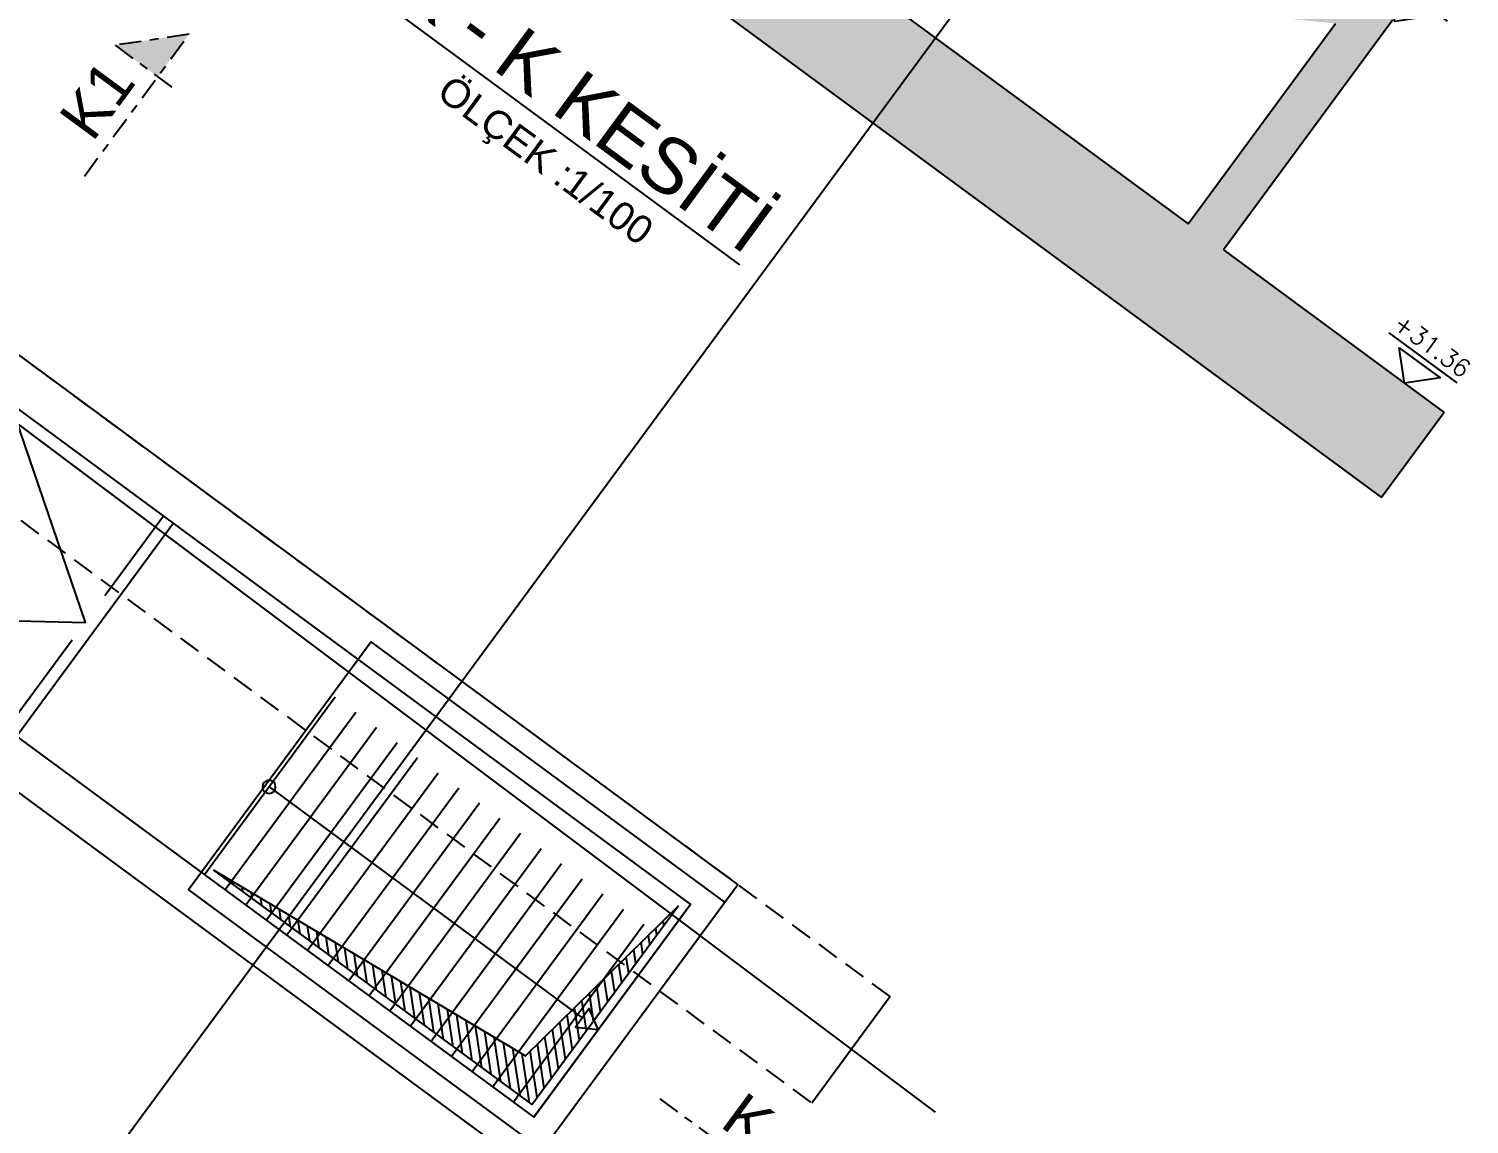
# Model space of a CAD drawing. Header units: millimetres. Extents: x 400392 to 401186, y 4543812 to 4544115.
# Drawn here: x 400753.24 to 400769.58, y 4544073.3 to 4544085.73 of the extents above; entities that cross this region are included whole.
import ezdxf
from ezdxf.enums import TextEntityAlignment as Align

# ---------------------------------------------------------------- set-up
doc = ezdxf.new("R2010")
doc.units = ezdxf.units.MM
for name, pattern in [('AKS', [3, 2.5, -0.25, 0, -0.25]), ('CENTER', [2, 1.25, -0.25, 0.25, -0.25]), ('CONTINU', [0]), ('HIDDEN', [0.375, 0.25, -0.125])]:
    doc.linetypes.add(name, pattern=pattern)
for name, color, linetype in [('aks prota', 2, 'AKS'), ('boşluk prota', 2, 'Continuous'), ('boşluk taraması prota', 252, 'Continuous'), ('kesit prota', 1, 'Continuous'), ('kesit tarama prota', 252, 'Continuous'), ('kiris prota', 6, 'Continuous'), ('kiriş prota', 6, 'Continuous'), ('kot prota', 4, 'Continuous'), ('merdiven prota', 2, 'Continuous'), ('metraj prota', 2, 'Continuous'), ('perde prota', 1, 'Continuous'), ('PRT-CST-rc_level', 6, 'Continuous'), ('PRT-CST-rc_levermark', 4, 'Continuous'), ('PRT-MI-ad_dim', 8, 'Continuous'), ('skesit prota', 7, 'Continuous'), ('t35 prota', 3, 'Continuous'), ('tkesit prota', 7, 'Continuous'), ('tplan prota', 7, 'Continuous'), ('ölçü prota', 4, 'Continuous')]:
    doc.layers.add(name, color=color, linetype=linetype)
doc.styles.add('Arial', font='Arial.ttf')
doc.styles.add('OLCU', font='romanstw.shx')

# ---------------------------------------------------------------- blocks, each defined once
blk = doc.blocks.new('*U59')
at = {"layer": 'metraj prota', "color": 4}
blk.add_lwpolyline([(-464.0376563626767, 9.65927714233395e-06), (-441.5376563626767, 12.99039071604332), (-441.5376563626767, -12.99037139748995)], close=True, dxfattribs=at)
blk.add_lwpolyline([(0, 0), (-441.5376563626767, 7.876567678258171e-06)], dxfattribs=at)
blk.add_circle((0, -7.319449650822207e-07), 7.5, dxfattribs=at)
blk = doc.blocks.new('KOTK5')
at = {"layer": 'PRT-CST-rc_levermark'}
blk.add_line((216.6666666667443, 160), (-213.3333333332557, 160), dxfattribs=at)
blk.add_lwpolyline([(130, 130), (-130, 130), (0, 0)], close=True, dxfattribs=at)
at = {"layer": 'PRT-CST-rc_level', "style": 'OLCU'}
blk.add_attdef('000.00', text='', height=90, dxfattribs=at).set_placement((0, 193.1381784435362), align=Align.CENTER)
blk = doc.blocks.new('K-K Kesiti')
at = {"layer": 'boşluk taraması prota', "ltscale": 2}
h = blk.add_hatch(dxfattribs=at)
h.set_pattern_fill('ANSI31', color=256, scale=0.03, angle=126.0000000000027, style=0)
h.set_pattern_definition([(135.0000000000077, (401472.2109175122, 4543961.727089035), (-0.06735192090800955, -0.06735192090802775), [])])
h.paths.add_polyline_path([(401468.5405998649, 4543989.65001023), (401468.5405998648, 4543986.84861333), (401464.0579094023, 4543986.84861333), (401468.1504417192, 4543987.249429394)])
at = {"layer": 'kesit tarama prota'}
h = blk.add_hatch(color=256, dxfattribs=at)
h.dxf.hatch_style = 1
h.paths.add_polyline_path([(401472.2185555315, 4543999.307138099), (401469.1105998647, 4543999.307138099), (401469.1105998647, 4544002.5471381), (401468.6107228913, 4544002.5471381), (401468.6103474704, 4544002.3601381), (401468.3203473842, 4544002.3601381), (401468.3203473842, 4544002.190138099), (401468.030347298, 4544002.190138099), (401468.030347298, 4544002.020138099), (401467.7403472118, 4544002.020138099), (401467.7403472118, 4544001.850138099), (401467.4503471258, 4544001.850138099), (401467.4503471258, 4544001.680138099), (401467.1603470396, 4544001.680138099), (401467.1603470396, 4544001.510138099), (401466.8703469534, 4544001.510138099), (401466.8703469534, 4544001.340138099), (401466.5803468672, 4544001.340138099), (401466.5803468672, 4544001.170138099), (401466.2903467811, 4544001.170138099), (401466.2903467811, 4544001.000138099), (401466.000346695, 4544001.000138099), (401466.000346695, 4544000.830138099), (401465.7103466088, 4544000.830138099), (401465.7103466088, 4544000.660138099), (401465.4203465226, 4544000.660138099), (401465.4203465226, 4544000.4901381), (401465.1303464365, 4544000.4901381), (401465.1303464365, 4544000.3201381), (401464.8403463503, 4544000.3201381), (401464.8403463503, 4544000.150138099), (401464.5503462641, 4544000.150138099), (401464.5503462641, 4543999.980138099), (401464.260346178, 4543999.980138099), (401464.260346178, 4543999.810138099), (401463.9703460919, 4543999.810138099), (401463.9703460919, 4543999.640138099), (401460.7399401229, 4543999.640138099), (401460.7399401229, 4543999.470138099), (401460.4499400367, 4543999.470138099), (401460.4499400367, 4543999.300138099), (401460.1599399506, 4543999.300138099), (401460.1599399506, 4543999.130138099), (401459.8699398644, 4543999.130138099), (401459.8699398644, 4543998.960138099), (401459.5799397783, 4543998.960138099), (401459.5799397783, 4543998.790138099), (401459.2899396921, 4543998.790138099), (401459.2899396921, 4543998.620138099), (401458.9999396059, 4543998.620138099), (401458.9999396059, 4543998.450138099), (401455.9299386939, 4543998.450138099), (401455.9299386939, 4544000.747138099), (401459.0658182795, 4544000.747138099), (401461.3481126884, 4544002.0471381), (401463.9579094022, 4544002.0471381), (401463.9579094022, 4544002.5471381), (401461.2121918212, 4544002.5471381), (401458.9298974123, 4544001.247138099), (401455.4299386939, 4544001.247138099), (401455.4299386939, 4543999.307138099), (401453.2251672366, 4543999.307138099), (401453.2251672366, 4543998.107138099), (401472.2185555315, 4543998.107138099)])
h.paths.add_polyline_path([(401463.7977633355, 4543999.307138099), (401468.6105998649, 4544002.128455226), (401468.6105998649, 4543999.307138099)], flags=16)
h = blk.add_hatch(color=256, dxfattribs=at)
h.dxf.hatch_style = 1
h.paths.add_polyline_path([(401457.6060436763, 4543993.719973871), (401458.2060436762, 4543994.319973871), (401458.2060436762, 4543993.719973871)])
at = {"layer": 'aks prota', "ltscale": 10}
for p, q in [((401465.0499386939, 4543977.080669468), (401465.0499386939, 4544003.732724066)), ((401472.2764296933, 4543989.493679763), (401439.3833596945, 4543989.783673447))]:
    blk.add_line(p, q, dxfattribs=at)
at = {"layer": 'boşluk prota', "ltscale": 0.05}
blk.add_lwpolyline([(401468.5405998649, 4543989.65001023), (401468.5405998648, 4543986.84861333), (401464.0579094023, 4543986.84861333), (401468.1504417192, 4543987.249429394)], close=True, dxfattribs=at)
at = {"layer": 'kesit prota', "color": 1}
for p, q in [((401468.6105998649, 4543999.307138099), (401468.6105998649, 4544002.128455226)), ((401463.7977633355, 4543999.307138099), (401468.6105998649, 4543999.307138099)), ((401469.1105998647, 4543999.307138099), (401472.2185555315, 4543999.307138099))]:
    blk.add_line(p, q, dxfattribs=at)
for points in [[(401469.1105998647, 4544002.5471381), (401469.1105998647, 4543999.307138099)], [(401453.2251672366, 4543998.107138099), (401472.2185555315, 4543998.107138099)]]:
    blk.add_lwpolyline(points, dxfattribs=at)
at = {"layer": 'kiris prota', "linetype": 'HIDDEN', "ltscale": 5}
blk.add_line((401461.2121918212, 4543986.74861333), (401461.2121918212, 4543989.74861333), dxfattribs=at)
at = {"layer": 'kiriş prota'}
blk.add_line((401461.3517604704, 4543986.74861333), (401461.3517604704, 4543989.74861333), dxfattribs=at)
blk.add_lwpolyline([(401455.4349711542, 4543981.995110068), (401459.435012436, 4543981.995110068), (401459.4298974122, 4543986.243679763), (401468.9405998648, 4543986.243679763), (401468.9405998648, 4543986.74861333), (401468.9405998649, 4543990.243679763), (401455.4299386939, 4543990.243679763)], close=True, dxfattribs=at)
for points in [[(401468.9405998649, 4543989.993679763), (401463.9579094022, 4543989.993679763)], [(401463.9579094022, 4543989.993679763), (401463.9579094022, 4543986.49861333), (401468.9405998648, 4543986.49861333)], [(401468.640599865, 4543986.74861333), (401468.640599865, 4543989.743679763), (401455.9299386939, 4543989.743679763), (401455.9299386939, 4543981.995116549), (401458.9299799756, 4543981.995116549), (401458.9298974122, 4543986.743679763), (401468.6405998649, 4543986.743679763), (401468.6405998649, 4543989.74861333)]]:
    blk.add_lwpolyline(points, dxfattribs=at)
at = {"layer": 'merdiven prota', "linetype": 'HIDDEN', "ltscale": 10}
for p, q in [((401464.0002230655, 4543986.74861333), (401464.0002230655, 4543989.74861333)), ((401464.2902231517, 4543986.74861333), (401464.2902231517, 4543989.74861333)), ((401464.580223238, 4543986.74861333), (401464.580223238, 4543989.74861333)), ((401464.8702233237, 4543986.74861333), (401464.8702233237, 4543989.74861333)), ((401465.1602234099, 4543986.74861333), (401465.1602234099, 4543989.74861333)), ((401465.4502234962, 4543986.74861333), (401465.4502234962, 4543989.74861333)), ((401465.7402235824, 4543986.74861333), (401465.7402235824, 4543989.74861333)), ((401466.0302236686, 4543986.74861333), (401466.0302236686, 4543989.74861333)), ((401466.3202237545, 4543986.74861333), (401466.3202237546, 4543989.74861333)), ((401466.610223841, 4543986.74861333), (401466.610223841, 4543989.74861333)), ((401466.900223927, 4543986.74861333), (401466.900223927, 4543989.74861333)), ((401467.1902240133, 4543986.74861333), (401467.1902240133, 4543989.74861333)), ((401467.4802240994, 4543986.74861333), (401467.4802240994, 4543989.74861333)), ((401467.7702241855, 4543986.74861333), (401467.7702241855, 4543989.74861333)), ((401468.0602242716, 4543986.74861333), (401468.0602242716, 4543989.74861333)), ((401468.3502243579, 4543986.74861333), (401468.3502243579, 4543989.74861333))]:
    blk.add_line(p, q, dxfattribs=at)
for points in [[(401472.2185555315, 4543999.307138099), (401472.2185555315, 4543998.107138099)], [(401471.0850410284, 4543990.243679763), (401471.0850410284, 4543988.743679763)]]:
    blk.add_lwpolyline(points, dxfattribs=at)
at = {"layer": 'perde prota', "linetype": 'HIDDEN'}
for points in [[(401471.0850410284, 4543990.243679763), (401453.1922502953, 4543990.243679763)], [(401453.1922502953, 4543988.743679763), (401471.0850410284, 4543988.743679763)]]:
    blk.add_lwpolyline(points, dxfattribs=at)
at = {"layer": 'skesit prota', "linetype": 'CENTER', "ltscale": 0.2}
for p, q in [((401458.2060436762, 4543994.319973871), (401457.6060436763, 4543993.719973871)), ((401457.6060436763, 4543993.719973871), (401458.5060436763, 4543993.719973871))]:
    blk.add_line(p, q, dxfattribs=at)
for points in [[(401458.2060436762, 4543992.319973871), (401458.2060436762, 4543994.319973871)], [(401469.668228789, 4543987.760131807), (401471.668228789, 4543987.760131807)]]:
    blk.add_lwpolyline(points, dxfattribs=at)
at = {"layer": 'ölçü prota'}
blk.add_lwpolyline([(401459.0658182795, 4543986.743679763), (401461.2158396032, 4543988.24861333), (401459.0658182795, 4543989.743679763)], dxfattribs=at)
at = {"layer": 'kot prota', "linetype": 'CONTINU', "ltscale": 0.1}
ref = blk.add_blockref('KOTK5', (401469.1405998648, 4544002.5471381), dxfattribs=dict(at, xscale=-0.002222222222222222, yscale=0.002222222222222222, zscale=0.002222222222222222, rotation=359.9999999999036))
ref.add_attrib('000.00', '+34.60', dxfattribs={"layer": 'PRT-CST-rc_level', "height": 0.1999999999999999, "style": 'OLCU'}).set_placement((401469.1405998648, 4544002.976334051), align=Align.CENTER)
ref = blk.add_blockref('KOTK5', (401471.6616205624, 4543999.307138099), dxfattribs=dict(at, xscale=-0.002222222222222222, yscale=0.002222222222222222, zscale=0.002222222222222222, rotation=359.9999999999036))
ref.add_attrib('000.00', '+31.36', dxfattribs={"layer": 'PRT-CST-rc_level', "height": 0.1999999999999999, "style": 'OLCU'}).set_placement((401471.6616205624, 4543999.736334051), align=Align.CENTER)
at = {"layer": 'PRT-MI-ad_dim', "xscale": -0.01, "yscale": 0.01, "zscale": 0.01, "rotation": 359.9634727169899}
blk.add_blockref('*U59', (401464.0002230655, 4543987.981219898), dxfattribs=at)
at = {"layer": 't35 prota', "style": 'Arial'}
blk.add_text('ÖLÇEK :1/100', height=0.32, dxfattribs=at).set_placement((401462.3129968245, 4543995.553519213), align=Align.MIDDLE)
at = {"layer": 'tkesit prota', "style": 'Arial'}
blk.add_text('K1', height=0.5, rotation=90, dxfattribs=at).set_placement((401458.0560436763, 4543992.67469951))
blk.add_text('K', height=0.5, dxfattribs=at).set_placement((401470.3883515721, 4543987.910131807))
at = {"layer": 'tplan prota', "style": 'Arial'}
blk.add_text('%%UK - K KESİTİ', height=0.625, dxfattribs=at).set_placement((401462.3129968245, 4543996.428519213), align=Align.MIDDLE)

msp = doc.modelspace()

# ---------------------------------------------------------------- block references
at = {"rotation": 323.6371180962271}
msp.add_blockref('K-K Kesiti', (-2616652.509402924, 1122930.214360398), dxfattribs=at)

doc.saveas('drawing.dxf')
